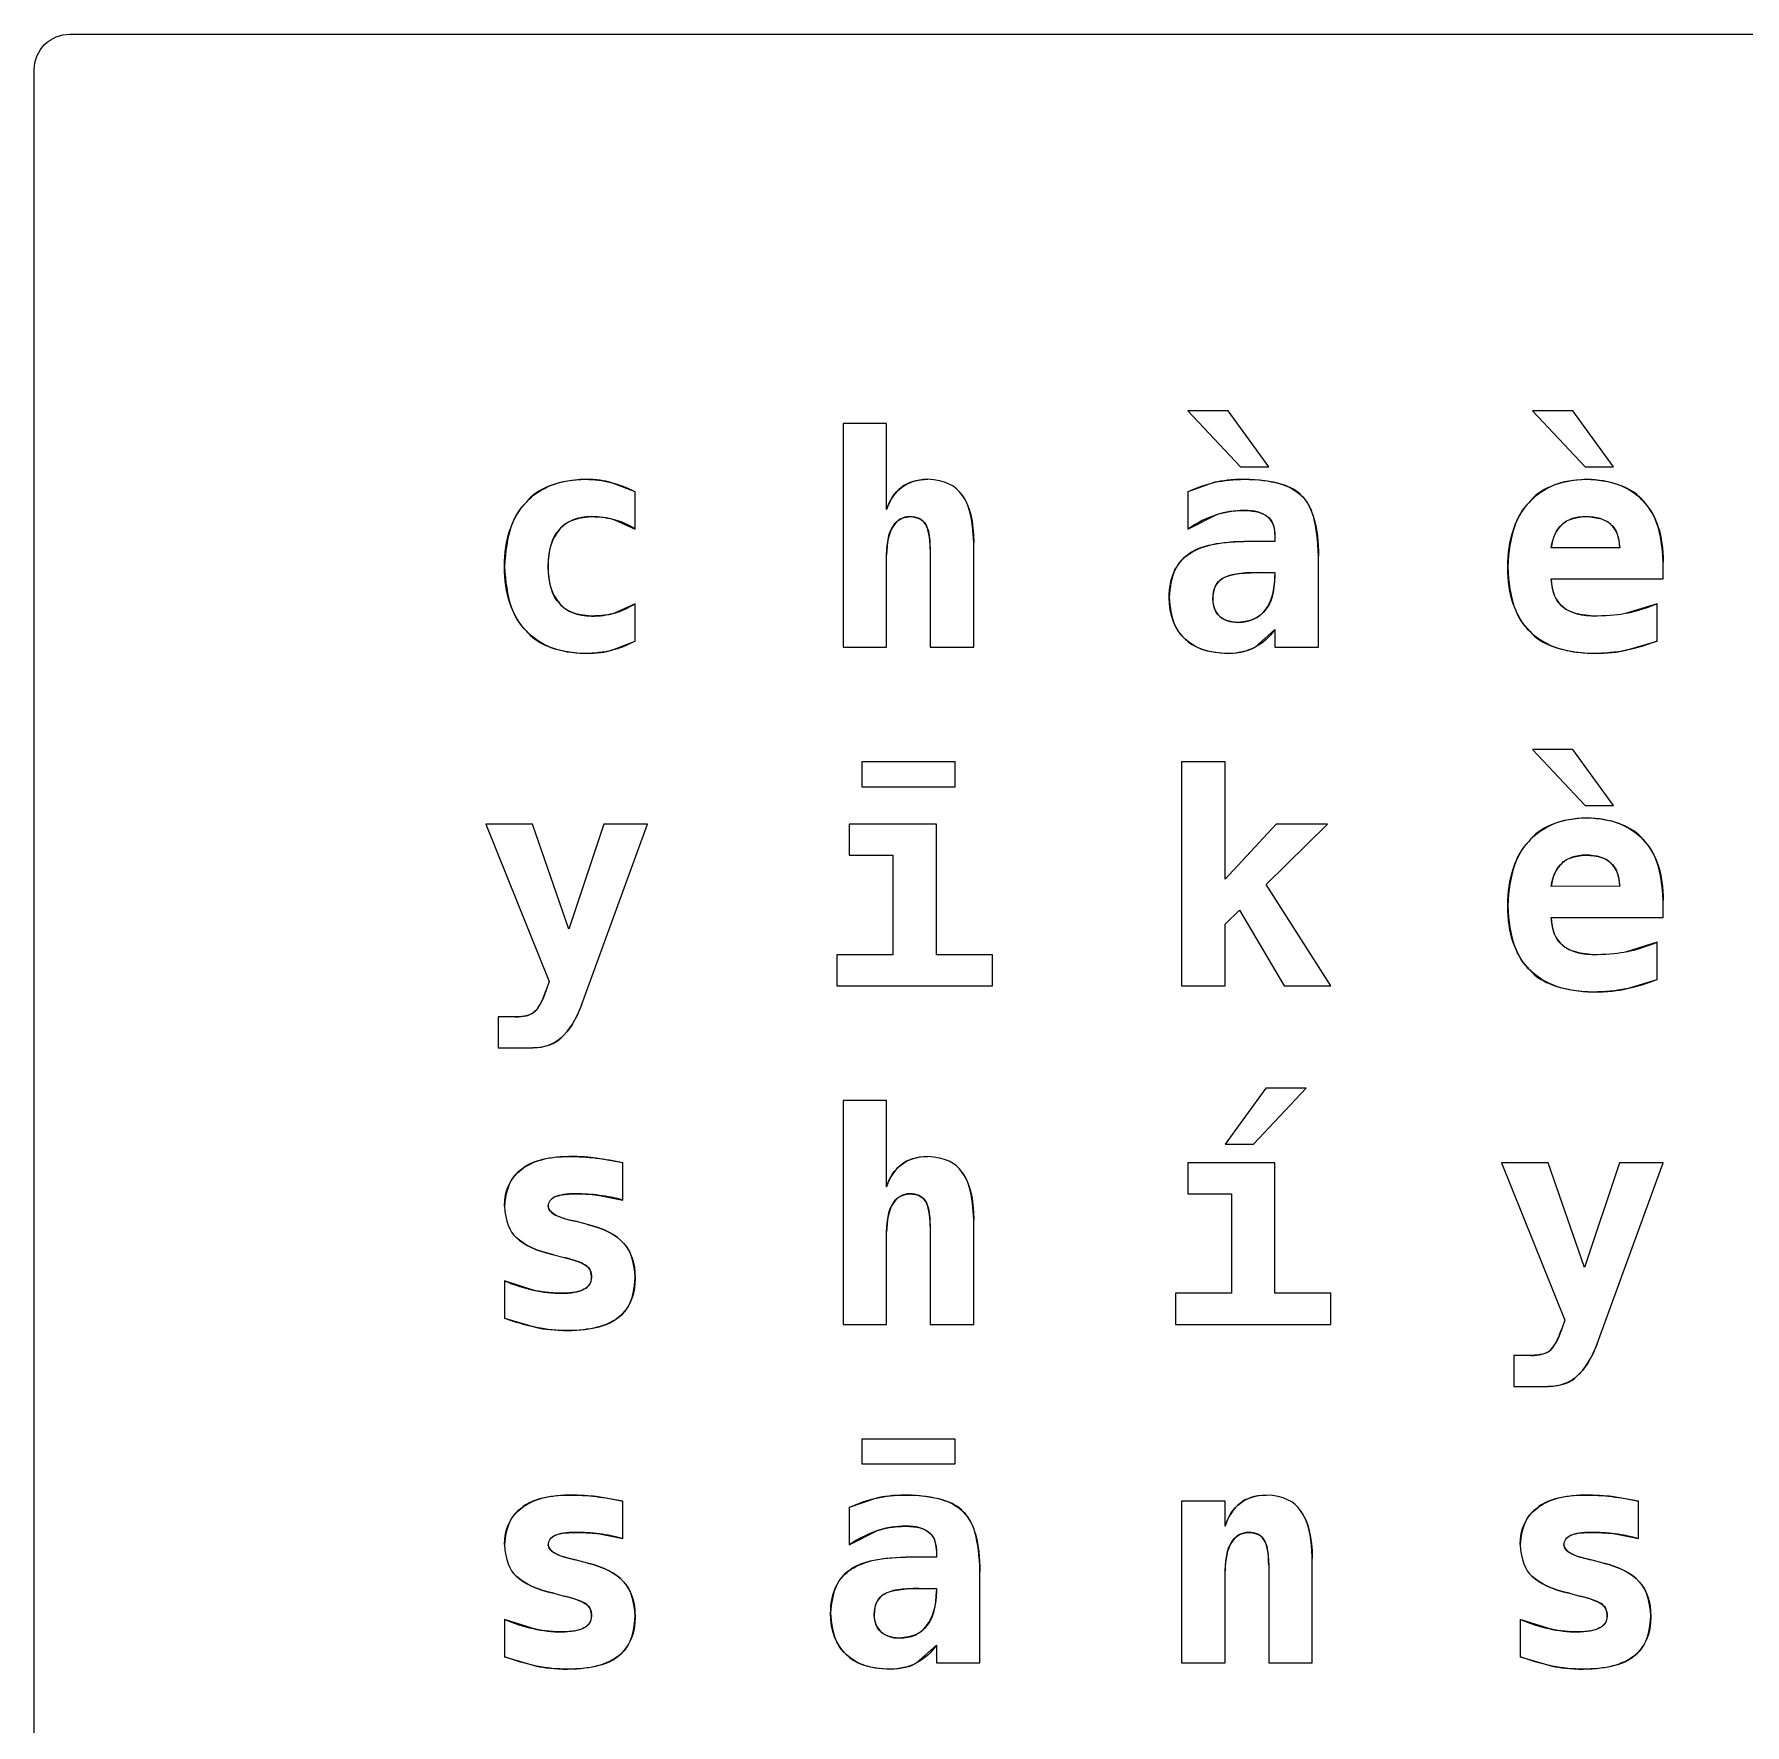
# Model space of a CAD drawing. Extents: x 0.3 to 27.4, y 70.6 to 97.6.
# Drawn here: x 0.27 to 13.82, y 84.26 to 97.65 of the extents above; entities that cross this region are included whole.
import ezdxf

# ---------------------------------------------------------------- set-up
doc = ezdxf.new("R2010")
doc.units = 0
doc.layers.get('0').update_dxf_attribs({"linetype": 'CONTINUOUS'})

msp = doc.modelspace()

# ---------------------------------------------------------------- linework, layer by layer
at = {"color": 7}
for points in [[(0.553156, 97.649067), (27.082044, 97.649067)], [(0.270933, 70.837956), (0.270933, 97.366844)], [(6.67681, 94.56773), (6.67681, 92.794844)], [(7.021537, 94.56773), (6.67681, 94.56773)], [(7.021537, 93.884431), (7.021537, 94.56773)], [(9.726502, 94.666224), (9.407167, 94.666224)], [(9.407167, 94.666224), (9.824227, 94.223003), (10.047376, 94.223003)], [(10.047376, 94.223003), (9.726502, 94.666224)], [(12.137525, 94.666224), (12.554585, 94.223003)], [(12.777734, 94.223003), (12.45686, 94.666224), (12.137525, 94.666224)], [(12.554585, 94.223003), (12.777734, 94.223003)], [(5.029882, 94.026015), (4.836742, 94.099885)], [(5.029882, 93.730534), (5.029882, 94.026015)], [(9.621853, 94.100655), (9.407167, 94.026015)], [(9.407167, 94.026015), (9.407167, 93.730534)], [(4.867521, 93.803635), (5.029882, 93.730534)], [(9.407167, 93.730534), (9.631087, 93.842879)], [(7.366265, 92.794844), (7.710993, 92.794844), (7.710993, 93.623576)], [(10.096623, 93.632041), (9.853467, 93.632041)], [(10.096623, 93.690521), (10.096623, 93.632041)], [(7.021537, 92.794844), (7.021537, 93.525852)], [(7.366265, 93.57279), (7.366265, 92.794844)], [(10.441351, 92.794844), (10.441351, 93.517388)], [(12.826981, 93.582794), (12.285266, 93.581255)], [(9.956577, 93.385806), (10.096623, 93.385806), (10.096623, 93.363491)], [(12.285266, 93.33656), (13.171709, 93.33656), (13.171709, 93.46968)], [(4.845976, 92.770221), (5.029882, 92.844091), (5.029882, 93.139572), (4.867521, 93.064933)], [(13.122462, 93.139572), (12.880845, 93.064163)], [(13.122462, 92.844091), (13.122462, 93.139572)], [(9.938879, 92.794844), (10.096623, 92.936429), (10.096623, 92.794844)], [(6.67681, 92.794844), (7.021537, 92.794844)], [(10.096623, 92.794844), (10.441351, 92.794844)], [(12.878536, 92.770221), (13.122462, 92.844091)], [(12.137525, 91.985113), (12.554585, 91.541891)], [(12.777734, 91.541891), (12.45686, 91.985113), (12.137525, 91.985113)], [(7.563252, 91.886619), (6.82455, 91.886619)], [(6.82455, 91.886619), (6.82455, 91.689632), (7.563252, 91.689632)], [(7.563252, 91.689632), (7.563252, 91.886619)], [(9.702648, 91.886619), (9.357921, 91.886619)], [(9.357921, 91.886619), (9.357921, 90.113733)], [(9.702648, 90.958624), (9.702648, 91.886619)], [(12.554585, 91.541891), (12.777734, 91.541891)], [(4.21654, 91.394151), (3.847958, 91.394151), (4.34966, 90.146821)], [(5.128376, 91.394151), (4.781339, 91.394151), (4.505095, 90.563111), (4.21654, 91.394151)], [(4.604358, 89.959837), (5.128376, 91.394151)], [(6.726056, 91.394151), (6.726056, 91.147917)], [(7.415512, 91.394151), (6.726056, 91.394151)], [(7.415512, 90.359967), (7.415512, 91.394151)], [(10.105857, 91.394151), (9.702648, 90.958624)], [(10.0266, 90.916303), (10.512143, 91.394151)], [(10.512143, 91.394151), (10.105857, 91.394151)], [(6.726056, 91.147917), (7.070784, 91.147917)], [(7.070784, 91.147917), (7.070784, 90.359967)], [(10.539845, 90.113733), (10.0266, 90.916303)], [(12.826981, 90.901683), (12.285266, 90.900144)], [(13.171709, 90.655448), (13.171709, 90.788569)], [(9.702648, 90.603124), (9.817301, 90.71316), (10.168954, 90.113733)], [(12.285266, 90.655448), (13.171709, 90.655448)], [(9.702648, 90.113733), (9.702648, 90.603124)], [(7.070784, 90.359967), (6.627563, 90.359967)], [(6.627563, 90.359967), (6.627563, 90.113733), (7.858733, 90.113733)], [(7.858733, 90.359967), (7.415512, 90.359967)], [(7.858733, 90.113733), (7.858733, 90.359967)], [(12.878536, 90.08911), (13.122462, 90.16298), (13.122462, 90.458461), (12.880845, 90.383052)], [(4.34966, 90.146821), (4.325037, 90.078337)], [(9.357921, 90.113733), (9.702648, 90.113733)], [(10.168954, 90.113733), (10.539845, 90.113733)], [(3.946452, 89.867499), (3.946452, 89.621265)], [(4.080341, 89.867499), (3.946452, 89.867499)], [(3.946452, 89.621265), (4.218848, 89.621265)], [(10.023522, 89.304002), (9.702648, 88.86078)], [(9.925798, 88.86078), (10.342857, 89.304002), (10.023522, 89.304002)], [(7.021537, 88.522208), (7.021537, 89.205508), (6.67681, 89.205508), (6.67681, 87.432622)], [(4.931388, 88.71304), (4.72132, 88.749975)], [(9.702648, 88.86078), (9.925798, 88.86078)], [(4.931388, 88.417559), (4.931388, 88.71304)], [(9.407167, 88.71304), (9.407167, 88.466806)], [(10.096623, 88.71304), (9.407167, 88.71304)], [(10.096623, 87.678856), (10.096623, 88.71304)], [(11.891291, 88.71304), (12.392993, 87.46571)], [(12.259873, 88.71304), (11.891291, 88.71304)], [(12.824673, 88.71304), (12.548429, 87.882), (12.259873, 88.71304)], [(12.647692, 87.278726), (13.171709, 88.71304)], [(13.171709, 88.71304), (12.824673, 88.71304)], [(9.407167, 88.466806), (9.751895, 88.466806)], [(9.751895, 88.466806), (9.751895, 87.678856)], [(4.747482, 88.454494), (4.931388, 88.417559)], [(4.566654, 88.247503), (4.555881, 88.249812)], [(4.652066, 88.223649), (4.566654, 88.247503)], [(7.366265, 88.210568), (7.366265, 87.432622)], [(7.710993, 87.432622), (7.710993, 88.261354)], [(7.021537, 87.432622), (7.021537, 88.16363)], [(4.385826, 87.984341), (4.467391, 87.962795)], [(4.221926, 87.704249), (3.995698, 87.77735), (3.995698, 87.481869), (4.248858, 87.407999)], [(9.751895, 87.678856), (9.308674, 87.678856)], [(9.308674, 87.678856), (9.308674, 87.432622)], [(10.539845, 87.432622), (10.539845, 87.678856), (10.096623, 87.678856)], [(6.67681, 87.432622), (7.021537, 87.432622)], [(7.366265, 87.432622), (7.710993, 87.432622)], [(9.308674, 87.432622), (10.539845, 87.432622)], [(12.392993, 87.46571), (12.36837, 87.397226)], [(11.989785, 87.186388), (11.989785, 86.940154)], [(12.123675, 87.186388), (11.989785, 87.186388)], [(11.989785, 86.940154), (12.262181, 86.940154)], [(6.82455, 86.524397), (6.82455, 86.32741)], [(7.563252, 86.32741), (7.563252, 86.524397), (6.82455, 86.524397)], [(6.82455, 86.32741), (7.563252, 86.32741)], [(4.931388, 86.031929), (4.72132, 86.068864)], [(4.931388, 85.736448), (4.931388, 86.031929)], [(6.940742, 86.057322), (6.726056, 85.982682)], [(9.702648, 85.835711), (9.702648, 86.031929), (9.357921, 86.031929), (9.357921, 84.751511)], [(12.790815, 85.773383), (12.974722, 85.736448), (12.974722, 86.031929), (12.764653, 86.068864)], [(6.726056, 85.982682), (6.726056, 85.687201), (6.949976, 85.799545)], [(4.747482, 85.773383), (4.931388, 85.736448)], [(7.415512, 85.647188), (7.415512, 85.588707), (7.172356, 85.588707)], [(4.566654, 85.566392), (4.555881, 85.568701)], [(4.652066, 85.542538), (4.566654, 85.566392)], [(9.702648, 84.751511), (9.702648, 85.48098)], [(10.047376, 85.527149), (10.047376, 84.751511)], [(10.392104, 84.751511), (10.392104, 85.578704)], [(12.609987, 85.566392), (12.599214, 85.568701)], [(12.6954, 85.542538), (12.609987, 85.566392)], [(7.76024, 84.751511), (7.76024, 85.474054)], [(4.385826, 85.30323), (4.467391, 85.281684)], [(7.275466, 85.342473), (7.415512, 85.342473), (7.415512, 85.320158)], [(12.429159, 85.30323), (12.510724, 85.281684)], [(4.221926, 85.023138), (3.995698, 85.096239), (3.995698, 84.800758), (4.248858, 84.726888)], [(12.039032, 85.096239), (12.039032, 84.800758)], [(12.265259, 85.023138), (12.039032, 85.096239)], [(7.257768, 84.751511), (7.415512, 84.893096)], [(7.415512, 84.893096), (7.415512, 84.751511)], [(7.415512, 84.751511), (7.76024, 84.751511)], [(9.357921, 84.751511), (9.702648, 84.751511)], [(10.047376, 84.751511), (10.392104, 84.751511)], [(12.039032, 84.800758), (12.292191, 84.726888)]]:
    msp.add_lwpolyline(points, dxfattribs=at)
for points in [[(0.270933, 97.366844), (0.270933, 97.441694), (0.300667, 97.513479), (0.353594, 97.566406)], [(0.353594, 97.566406), (0.406521, 97.619333), (0.478306, 97.649067), (0.553156, 97.649067)], [(4.635907, 94.124509), (4.407523, 94.112438), (4.250805, 94.051393), (4.165754, 93.941372)], [(4.165754, 93.941372), (4.279124, 94.063463), (4.435842, 94.124509), (4.635907, 94.124509)], [(4.836742, 94.099885), (4.790532, 94.113989), (4.723587, 94.122196), (4.635907, 94.124509)], [(4.635907, 94.124509), (4.705674, 94.124509), (4.772618, 94.116301), (4.836742, 94.099885)], [(4.836742, 94.099885), (4.901378, 94.083983), (4.965758, 94.059359), (5.029882, 94.026015)], [(4.836742, 94.099885), (4.901378, 94.083983), (4.965758, 94.059359), (5.029882, 94.026015)], [(7.141577, 94.061411), (7.086491, 94.021697), (7.046478, 93.962703), (7.021537, 93.884431)], [(7.021537, 93.884431), (7.045135, 93.960866), (7.085148, 94.019859), (7.141577, 94.061411)], [(7.021537, 93.884431), (7.045135, 93.960866), (7.085148, 94.019859), (7.141577, 94.061411)], [(7.347028, 94.124509), (7.252396, 94.119708), (7.183912, 94.098675), (7.141577, 94.061411)], [(7.141577, 94.061411), (7.198518, 94.103476), (7.267002, 94.124509), (7.347028, 94.124509)], [(7.618655, 93.998314), (7.572645, 94.074697), (7.482103, 94.116762), (7.347028, 94.124509)], [(9.407167, 94.026015), (9.47796, 94.059872), (9.549522, 94.084752), (9.621853, 94.100655)], [(9.853467, 94.124509), (9.752335, 94.122385), (9.67513, 94.114434), (9.621853, 94.100655)], [(9.621853, 94.100655), (9.694697, 94.116558), (9.771902, 94.124509), (9.853467, 94.124509)], [(9.621853, 94.100655), (9.694697, 94.116558), (9.771902, 94.124509), (9.853467, 94.124509)], [(10.30977, 93.991389), (10.242947, 94.073128), (10.090846, 94.117501), (9.853467, 94.124509)], [(9.853467, 94.124509), (10.069948, 94.124509), (10.222049, 94.080135), (10.30977, 93.991389)], [(12.56151, 94.124509), (12.341764, 94.111995), (12.190176, 94.049667), (12.106746, 93.937525)], [(12.106746, 93.937525), (12.218065, 94.062181), (12.369652, 94.124509), (12.56151, 94.124509)], [(13.011657, 93.952914), (12.931518, 94.056196), (12.78147, 94.113394), (12.56151, 94.124509)], [(12.56151, 94.124509), (12.754906, 94.124509), (12.904955, 94.067311), (13.011657, 93.952914)], [(4.165754, 93.941372), (4.063557, 93.84976), (4.006872, 93.680474), (3.995698, 93.433514)], [(3.995698, 93.433514), (3.995698, 93.649995), (4.052384, 93.819281), (4.165754, 93.941372)], [(7.710993, 93.623576), (7.705365, 93.810349), (7.674586, 93.935262), (7.618655, 93.998314)], [(7.618655, 93.998314), (7.680214, 93.914697), (7.710993, 93.789784), (7.710993, 93.623576)], [(10.441351, 93.517388), (10.434636, 93.766022), (10.390775, 93.924022), (10.30977, 93.991389)], [(10.30977, 93.991389), (10.39749, 93.903155), (10.441351, 93.745154), (10.441351, 93.517388)], [(12.106746, 93.937525), (12.007066, 93.844484), (11.951663, 93.675454), (11.940538, 93.430436)], [(11.940538, 93.430436), (11.940538, 93.644352), (11.995941, 93.813382), (12.106746, 93.937525)], [(13.171709, 93.46968), (13.161355, 93.705912), (13.108005, 93.86699), (13.011657, 93.952914)], [(13.011657, 93.952914), (13.118358, 93.838518), (13.171709, 93.67744), (13.171709, 93.46968)], [(4.429686, 93.725917), (4.474412, 93.788056), (4.559055, 93.822426), (4.683615, 93.829028)], [(4.683615, 93.829028), (4.573836, 93.829028), (4.489193, 93.794658), (4.429686, 93.725917)], [(4.683615, 93.829028), (4.573836, 93.829028), (4.489193, 93.794658), (4.429686, 93.725917)], [(4.683615, 93.829028), (4.764072, 93.826579), (4.825374, 93.818115), (4.867521, 93.803635)], [(4.867521, 93.803635), (4.808528, 93.820564), (4.747226, 93.829028), (4.683615, 93.829028)], [(4.867521, 93.803635), (4.808528, 93.820564), (4.747226, 93.829028), (4.683615, 93.829028)], [(4.867521, 93.803635), (4.808528, 93.820564), (4.747226, 93.829028), (4.683615, 93.829028)], [(5.029882, 93.730534), (4.980635, 93.762339), (4.926515, 93.786706), (4.867521, 93.803635)], [(7.021537, 93.525852), (7.024716, 93.634068), (7.040875, 93.708195), (7.070015, 93.748232)], [(7.070015, 93.748232), (7.037696, 93.694882), (7.021537, 93.620755), (7.021537, 93.525852)], [(7.070015, 93.748232), (7.09438, 93.796598), (7.13978, 93.82353), (7.206213, 93.829028)], [(7.206213, 93.829028), (7.148245, 93.829028), (7.102846, 93.802096), (7.070015, 93.748232)], [(7.206213, 93.829028), (7.269582, 93.82522), (7.310364, 93.80547), (7.328561, 93.769778)], [(7.328561, 93.769778), (7.303424, 93.809278), (7.262642, 93.829028), (7.206213, 93.829028)], [(7.328561, 93.769778), (7.351609, 93.739867), (7.364177, 93.674205), (7.366265, 93.57279)], [(7.366265, 93.57279), (7.366265, 93.664615), (7.353697, 93.730278), (7.328561, 93.769778)], [(9.631087, 93.842879), (9.559781, 93.819281), (9.485142, 93.781833), (9.407167, 93.730534)], [(9.631087, 93.842879), (9.559781, 93.819281), (9.485142, 93.781833), (9.407167, 93.730534)], [(9.631087, 93.842879), (9.683963, 93.863309), (9.75809, 93.875107), (9.853467, 93.878275)], [(9.853467, 93.878275), (9.777032, 93.878275), (9.702905, 93.866476), (9.631087, 93.842879)], [(9.853467, 93.878275), (9.944253, 93.875141), (10.004785, 93.859238), (10.035065, 93.830567)], [(10.035065, 93.830567), (9.994026, 93.862372), (9.933493, 93.878275), (9.853467, 93.878275)], [(10.035065, 93.830567), (10.071901, 93.807388), (10.092421, 93.760706), (10.096623, 93.690521)], [(10.096623, 93.690521), (10.096623, 93.75208), (10.076104, 93.798762), (10.035065, 93.830567)], [(12.285266, 93.581255), (12.297047, 93.667062), (12.324748, 93.728108), (12.36837, 93.764391)], [(12.36837, 93.764391), (12.321688, 93.721813), (12.293987, 93.660768), (12.285266, 93.581255)], [(12.36837, 93.764391), (12.321688, 93.721813), (12.293987, 93.660768), (12.285266, 93.581255)], [(12.36837, 93.764391), (12.403505, 93.803001), (12.466602, 93.824547), (12.557662, 93.829028)], [(12.557662, 93.829028), (12.478662, 93.829028), (12.415565, 93.807482), (12.36837, 93.764391)], [(12.557662, 93.829028), (12.656828, 93.825063), (12.72326, 93.804287), (12.756958, 93.7667)], [(12.756958, 93.7667), (12.711815, 93.808252), (12.645383, 93.829028), (12.557662, 93.829028)], [(12.756958, 93.7667), (12.711815, 93.808252), (12.645383, 93.829028), (12.557662, 93.829028)], [(12.756958, 93.7667), (12.798042, 93.734837), (12.821383, 93.673535), (12.826981, 93.582794)], [(12.826981, 93.582794), (12.825442, 93.663846), (12.802101, 93.725148), (12.756958, 93.7667)], [(4.340426, 93.434284), (4.346132, 93.57742), (4.375885, 93.674631), (4.429686, 93.725917)], [(4.429686, 93.725917), (4.37018, 93.65769), (4.340426, 93.560479), (4.340426, 93.434284)], [(9.853467, 93.632041), (9.627156, 93.625646), (9.477364, 93.58948), (9.40409, 93.523544)], [(9.40409, 93.523544), (9.501044, 93.595875), (9.650837, 93.632041), (9.853467, 93.632041)], [(9.40409, 93.523544), (9.501044, 93.595875), (9.650837, 93.632041), (9.853467, 93.632041)], [(9.40409, 93.523544), (9.316127, 93.469246), (9.267907, 93.357671), (9.259427, 93.188819)], [(9.259427, 93.188819), (9.259427, 93.34015), (9.307648, 93.451725), (9.40409, 93.523544)], [(9.259427, 93.188819), (9.259427, 93.34015), (9.307648, 93.451725), (9.40409, 93.523544)], [(3.995698, 93.433514), (4.006822, 93.188066), (4.062995, 93.019549), (4.164215, 92.927965)], [(4.164215, 92.927965), (4.051871, 93.050056), (3.995698, 93.218572), (3.995698, 93.433514)], [(4.429686, 93.14265), (4.375842, 93.193576), (4.346088, 93.290788), (4.340426, 93.434284)], [(4.340426, 93.434284), (4.340426, 93.307576), (4.37018, 93.210365), (4.429686, 93.14265)], [(9.604155, 93.177277), (9.608478, 93.261542), (9.634384, 93.315406), (9.681872, 93.338868)], [(9.681872, 93.338868), (9.630061, 93.307576), (9.604155, 93.253712), (9.604155, 93.177277)], [(9.681872, 93.338868), (9.630061, 93.307576), (9.604155, 93.253712), (9.604155, 93.177277)], [(9.681872, 93.338868), (9.721757, 93.367711), (9.813326, 93.383357), (9.956577, 93.385806)], [(9.956577, 93.385806), (9.825766, 93.385806), (9.734197, 93.37016), (9.681872, 93.338868)], [(10.096623, 93.363491), (10.091582, 93.230147), (10.065933, 93.138836), (10.019675, 93.089556)], [(10.019675, 93.089556), (10.070974, 93.155218), (10.096623, 93.24653), (10.096623, 93.363491)], [(10.019675, 93.089556), (10.070974, 93.155218), (10.096623, 93.24653), (10.096623, 93.363491)], [(11.940538, 93.430436), (11.951559, 93.180092), (12.009527, 93.010549), (12.114441, 92.921809)], [(12.114441, 92.921809), (11.998506, 93.039796), (11.940538, 93.209339), (11.940538, 93.430436)], [(12.376834, 93.114179), (12.322094, 93.151858), (12.291571, 93.225985), (12.285266, 93.33656)], [(12.285266, 93.33656), (12.286292, 93.237553), (12.316815, 93.163426), (12.376834, 93.114179)], [(4.683615, 93.041079), (4.559055, 93.047582), (4.474412, 93.081439), (4.429686, 93.14265)], [(4.429686, 93.14265), (4.489193, 93.074936), (4.573836, 93.041079), (4.683615, 93.041079)], [(4.867521, 93.064933), (4.924976, 93.081348), (4.979096, 93.106228), (5.029882, 93.139572)], [(4.867521, 93.064933), (4.924976, 93.081348), (4.979096, 93.106228), (5.029882, 93.139572)], [(9.259427, 93.188819), (9.267468, 93.029843), (9.308507, 92.92109), (9.382544, 92.862559)], [(9.382544, 92.862559), (9.300466, 92.940533), (9.259427, 93.049286), (9.259427, 93.188819)], [(9.382544, 92.862559), (9.300466, 92.940533), (9.259427, 93.049286), (9.259427, 93.188819)], [(9.658019, 93.041848), (9.626224, 93.066208), (9.608269, 93.111351), (9.604155, 93.177277)], [(9.604155, 93.177277), (9.604155, 93.120848), (9.622109, 93.075705), (9.658019, 93.041848)], [(10.019675, 93.089556), (9.981518, 93.030701), (9.9097, 92.998126), (9.80422, 92.991832)], [(9.80422, 92.991832), (9.897071, 92.991832), (9.968889, 93.024406), (10.019675, 93.089556)], [(9.80422, 92.991832), (9.897071, 92.991832), (9.968889, 93.024406), (10.019675, 93.089556)], [(12.647692, 93.041079), (12.51276, 93.045541), (12.422475, 93.069908), (12.376834, 93.114179)], [(12.376834, 93.114179), (12.437367, 93.065446), (12.527653, 93.041079), (12.647692, 93.041079)], [(12.376834, 93.114179), (12.437367, 93.065446), (12.527653, 93.041079), (12.647692, 93.041079)], [(12.880845, 93.064163), (12.957793, 93.080066), (13.038332, 93.105202), (13.122462, 93.139572)], [(12.880845, 93.064163), (12.957793, 93.080066), (13.038332, 93.105202), (13.122462, 93.139572)], [(4.867521, 93.064933), (4.826969, 93.051277), (4.765667, 93.043326), (4.683615, 93.041079)], [(4.683615, 93.041079), (4.749278, 93.041079), (4.81058, 93.04903), (4.867521, 93.064933)], [(9.80422, 92.991832), (9.732599, 92.995593), (9.683866, 93.012265), (9.658019, 93.041848)], [(9.658019, 93.041848), (9.693928, 93.008504), (9.742662, 92.991832), (9.80422, 92.991832)], [(10.096623, 92.936429), (10.055584, 92.875384), (10.003003, 92.828189), (9.938879, 92.794844)], [(10.096623, 92.936429), (10.055584, 92.875384), (10.003003, 92.828189), (9.938879, 92.794844)], [(12.880845, 93.064163), (12.824819, 93.050893), (12.747102, 93.043199), (12.647692, 93.041079)], [(4.164215, 92.927965), (4.248897, 92.818371), (4.405359, 92.757582), (4.633599, 92.745598)], [(4.633599, 92.745598), (4.433534, 92.745598), (4.277072, 92.806387), (4.164215, 92.927965)], [(5.029882, 92.844091), (4.97294, 92.81126), (4.911638, 92.786637), (4.845976, 92.770221)], [(5.029882, 92.844091), (4.97294, 92.81126), (4.911638, 92.786637), (4.845976, 92.770221)], [(9.382544, 92.862559), (9.444531, 92.792243), (9.55944, 92.753256), (9.727272, 92.745598)], [(9.727272, 92.745598), (9.580044, 92.745598), (9.465135, 92.784585), (9.382544, 92.862559)], [(9.727272, 92.745598), (9.82094, 92.749715), (9.891476, 92.76613), (9.938879, 92.794844)], [(9.938879, 92.794844), (9.874756, 92.762013), (9.80422, 92.745598), (9.727272, 92.745598)], [(9.938879, 92.794844), (9.874756, 92.762013), (9.80422, 92.745598), (9.727272, 92.745598)], [(12.114441, 92.921809), (12.201669, 92.815442), (12.36916, 92.756704), (12.616913, 92.745598)], [(12.616913, 92.745598), (12.397867, 92.745598), (12.230376, 92.804335), (12.114441, 92.921809)], [(13.122462, 92.844091), (13.042949, 92.81126), (12.96164, 92.786637), (12.878536, 92.770221)], [(13.122462, 92.844091), (13.042949, 92.81126), (12.96164, 92.786637), (12.878536, 92.770221)], [(4.633599, 92.745598), (4.727632, 92.747816), (4.798424, 92.756024), (4.845976, 92.770221)], [(4.845976, 92.770221), (4.780313, 92.753805), (4.709521, 92.745598), (4.633599, 92.745598)], [(12.616913, 92.745598), (12.730432, 92.747748), (12.81764, 92.755956), (12.878536, 92.770221)], [(12.878536, 92.770221), (12.795945, 92.753805), (12.708737, 92.745598), (12.616913, 92.745598)], [(12.56151, 91.443398), (12.341764, 91.430884), (12.190176, 91.368556), (12.106746, 91.256414)], [(12.106746, 91.256414), (12.218065, 91.38107), (12.369652, 91.443398), (12.56151, 91.443398)], [(13.011657, 91.271803), (12.931518, 91.375085), (12.78147, 91.432283), (12.56151, 91.443398)], [(12.56151, 91.443398), (12.754906, 91.443398), (12.904955, 91.3862), (13.011657, 91.271803)], [(12.106746, 91.256414), (12.007066, 91.163373), (11.951663, 90.994343), (11.940538, 90.749325)], [(11.940538, 90.749325), (11.940538, 90.963241), (11.995941, 91.132271), (12.106746, 91.256414)], [(13.171709, 90.788569), (13.161355, 91.0248), (13.108005, 91.185879), (13.011657, 91.271803)], [(13.011657, 91.271803), (13.118358, 91.157407), (13.171709, 90.996329), (13.171709, 90.788569)], [(12.285266, 90.900144), (12.297047, 90.985951), (12.324748, 91.046997), (12.36837, 91.08328)], [(12.36837, 91.08328), (12.321688, 91.040702), (12.293987, 90.979657), (12.285266, 90.900144)], [(12.36837, 91.08328), (12.321688, 91.040702), (12.293987, 90.979657), (12.285266, 90.900144)], [(12.36837, 91.08328), (12.403505, 91.12189), (12.466602, 91.143436), (12.557662, 91.147917)], [(12.557662, 91.147917), (12.478662, 91.147917), (12.415565, 91.126371), (12.36837, 91.08328)], [(12.557662, 91.147917), (12.656828, 91.143952), (12.72326, 91.123176), (12.756958, 91.085589)], [(12.756958, 91.085589), (12.711815, 91.127141), (12.645383, 91.147917), (12.557662, 91.147917)], [(12.756958, 91.085589), (12.711815, 91.127141), (12.645383, 91.147917), (12.557662, 91.147917)], [(12.756958, 91.085589), (12.798042, 91.053726), (12.821383, 90.992424), (12.826981, 90.901683)], [(12.826981, 90.901683), (12.825442, 90.982735), (12.802101, 91.044037), (12.756958, 91.085589)], [(11.940538, 90.749325), (11.951559, 90.498981), (12.009527, 90.329438), (12.114441, 90.240698)], [(12.114441, 90.240698), (11.998506, 90.358685), (11.940538, 90.528227), (11.940538, 90.749325)], [(12.376834, 90.433068), (12.322094, 90.470747), (12.291571, 90.544874), (12.285266, 90.655448)], [(12.285266, 90.655448), (12.286292, 90.556442), (12.316815, 90.482315), (12.376834, 90.433068)], [(12.647692, 90.359967), (12.51276, 90.36443), (12.422475, 90.388797), (12.376834, 90.433068)], [(12.376834, 90.433068), (12.437367, 90.384334), (12.527653, 90.359967), (12.647692, 90.359967)], [(12.376834, 90.433068), (12.437367, 90.384334), (12.527653, 90.359967), (12.647692, 90.359967)], [(12.880845, 90.383052), (12.824819, 90.369782), (12.747102, 90.362088), (12.647692, 90.359967)], [(12.880845, 90.383052), (12.957793, 90.398955), (13.038332, 90.424091), (13.122462, 90.458461)], [(12.880845, 90.383052), (12.957793, 90.398955), (13.038332, 90.424091), (13.122462, 90.458461)], [(12.114441, 90.240698), (12.201669, 90.13433), (12.36916, 90.075593), (12.616913, 90.064487)], [(12.616913, 90.064487), (12.397867, 90.064487), (12.230376, 90.123224), (12.114441, 90.240698)], [(12.616913, 90.064487), (12.730432, 90.066637), (12.81764, 90.074845), (12.878536, 90.08911)], [(12.878536, 90.08911), (12.795945, 90.072694), (12.708737, 90.064487), (12.616913, 90.064487)], [(13.122462, 90.16298), (13.042949, 90.130149), (12.96164, 90.105526), (12.878536, 90.08911)], [(13.122462, 90.16298), (13.042949, 90.130149), (12.96164, 90.105526), (12.878536, 90.08911)], [(4.325037, 90.078337), (4.298011, 89.997204), (4.26595, 89.939493), (4.228851, 89.905204)], [(4.228851, 89.905204), (4.260657, 89.929827), (4.292718, 89.987538), (4.325037, 90.078337)], [(4.228851, 89.905204), (4.260657, 89.929827), (4.292718, 89.987538), (4.325037, 90.078337)], [(4.445076, 89.70283), (4.510191, 89.761709), (4.563285, 89.847378), (4.604358, 89.959837)], [(4.604358, 89.959837), (4.560242, 89.842363), (4.507147, 89.756694), (4.445076, 89.70283)], [(4.228851, 89.905204), (4.206119, 89.882515), (4.156615, 89.869947), (4.080341, 89.867499)], [(4.080341, 89.867499), (4.148056, 89.867499), (4.197559, 89.880067), (4.228851, 89.905204)], [(4.218848, 89.621265), (4.323488, 89.627406), (4.398897, 89.654595), (4.445076, 89.70283)], [(4.445076, 89.70283), (4.383004, 89.648453), (4.307595, 89.621265), (4.218848, 89.621265)], [(4.445076, 89.70283), (4.383004, 89.648453), (4.307595, 89.621265), (4.218848, 89.621265)], [(4.505095, 88.762287), (4.32128, 88.755603), (4.195854, 88.721233), (4.128819, 88.659176)], [(4.128819, 88.659176), (4.218079, 88.727916), (4.343504, 88.762287), (4.505095, 88.762287)], [(4.72132, 88.749975), (4.669755, 88.756973), (4.59768, 88.761077), (4.505095, 88.762287)], [(4.505095, 88.762287), (4.577427, 88.762287), (4.649501, 88.758183), (4.72132, 88.749975)], [(4.505095, 88.762287), (4.577427, 88.762287), (4.649501, 88.758183), (4.72132, 88.749975)], [(4.72132, 88.749975), (4.793651, 88.741767), (4.863674, 88.729455), (4.931388, 88.71304)], [(7.347028, 88.762287), (7.252396, 88.757486), (7.183912, 88.736453), (7.141577, 88.699189)], [(7.141577, 88.699189), (7.198518, 88.741254), (7.267002, 88.762287), (7.347028, 88.762287)], [(7.618655, 88.636092), (7.572645, 88.712475), (7.482103, 88.75454), (7.347028, 88.762287)], [(4.128819, 88.659176), (4.048715, 88.607556), (4.004341, 88.511115), (3.995698, 88.369851)], [(3.995698, 88.369851), (3.995698, 88.493994), (4.040072, 88.590436), (4.128819, 88.659176)], [(7.141577, 88.699189), (7.086491, 88.659474), (7.046478, 88.600481), (7.021537, 88.522208)], [(7.021537, 88.522208), (7.045135, 88.598644), (7.085148, 88.657637), (7.141577, 88.699189)], [(7.021537, 88.522208), (7.045135, 88.598644), (7.085148, 88.657637), (7.141577, 88.699189)], [(7.710993, 88.261354), (7.705365, 88.448127), (7.674586, 88.57304), (7.618655, 88.636092)], [(7.618655, 88.636092), (7.680214, 88.552475), (7.710993, 88.427562), (7.710993, 88.261354)], [(4.395059, 88.441413), (4.421547, 88.456608), (4.475411, 88.465073), (4.556651, 88.466806)], [(4.556651, 88.466806), (4.485345, 88.466806), (4.431482, 88.458341), (4.395059, 88.441413)], [(4.556651, 88.466806), (4.638907, 88.465544), (4.702517, 88.46144), (4.747482, 88.454494)], [(4.747482, 88.454494), (4.683872, 88.462702), (4.620261, 88.466806), (4.556651, 88.466806)], [(7.070015, 88.38601), (7.09438, 88.434376), (7.13978, 88.461308), (7.206213, 88.466806)], [(7.206213, 88.466806), (7.148245, 88.466806), (7.102846, 88.439874), (7.070015, 88.38601)], [(7.206213, 88.466806), (7.269582, 88.462998), (7.310364, 88.443248), (7.328561, 88.407556)], [(7.328561, 88.407556), (7.303424, 88.447056), (7.262642, 88.466806), (7.206213, 88.466806)], [(3.995698, 88.369851), (4.002039, 88.250112), (4.033074, 88.167008), (4.088806, 88.120539)], [(4.340426, 88.366004), (4.344486, 88.404385), (4.362697, 88.429521), (4.395059, 88.441413)], [(4.395059, 88.441413), (4.358637, 88.424484), (4.340426, 88.399348), (4.340426, 88.366004)], [(4.395059, 88.441413), (4.358637, 88.424484), (4.340426, 88.399348), (4.340426, 88.366004)], [(4.555881, 88.249812), (4.427346, 88.272046), (4.355528, 88.310776), (4.340426, 88.366004)], [(4.340426, 88.366004), (4.340426, 88.318296), (4.412245, 88.279565), (4.555881, 88.249812)], [(4.931388, 88.417559), (4.872395, 88.433974), (4.811093, 88.446286), (4.747482, 88.454494)], [(7.021537, 88.16363), (7.024716, 88.271846), (7.040875, 88.345973), (7.070015, 88.38601)], [(7.070015, 88.38601), (7.037696, 88.332659), (7.021537, 88.258533), (7.021537, 88.16363)], [(7.328561, 88.407556), (7.351609, 88.377645), (7.364177, 88.311983), (7.366265, 88.210568)], [(7.366265, 88.210568), (7.366265, 88.302393), (7.353697, 88.368056), (7.328561, 88.407556)], [(4.938314, 88.075909), (4.877903, 88.143426), (4.782487, 88.192672), (4.652066, 88.223649)], [(4.652066, 88.223649), (4.782365, 88.19287), (4.877781, 88.143623), (4.938314, 88.075909)], [(4.652066, 88.223649), (4.782365, 88.19287), (4.877781, 88.143623), (4.938314, 88.075909)], [(4.088806, 88.120539), (4.151484, 88.058821), (4.250491, 88.013421), (4.385826, 87.984341)], [(4.385826, 87.984341), (4.249884, 88.013581), (4.150877, 88.05898), (4.088806, 88.120539)], [(5.029882, 87.800434), (5.023727, 87.933348), (4.993205, 88.025173), (4.938314, 88.075909)], [(4.938314, 88.075909), (4.999359, 88.008195), (5.029882, 87.91637), (5.029882, 87.800434)], [(4.938314, 88.075909), (4.999359, 88.008195), (5.029882, 87.91637), (5.029882, 87.800434)], [(4.467391, 87.962795), (4.551245, 87.942835), (4.611264, 87.920007), (4.647449, 87.894311)], [(4.647449, 87.894311), (4.622313, 87.915857), (4.562293, 87.938685), (4.467391, 87.962795)], [(4.685154, 87.803512), (4.680698, 87.756811), (4.660435, 87.725775), (4.624365, 87.710405)], [(4.624365, 87.710405), (4.664891, 87.731951), (4.685154, 87.762986), (4.685154, 87.803512)], [(4.624365, 87.710405), (4.664891, 87.731951), (4.685154, 87.762986), (4.685154, 87.803512)], [(4.647449, 87.894311), (4.669581, 87.879818), (4.682149, 87.849552), (4.685154, 87.803512)], [(4.685154, 87.803512), (4.685154, 87.843012), (4.672586, 87.873279), (4.647449, 87.894311)], [(4.685154, 87.803512), (4.685154, 87.843012), (4.672586, 87.873279), (4.647449, 87.894311)], [(4.895992, 87.487255), (4.977105, 87.539869), (5.021735, 87.644262), (5.029882, 87.800434)], [(5.029882, 87.800434), (5.029882, 87.661415), (4.985252, 87.557022), (4.895992, 87.487255)], [(3.995698, 87.77735), (4.070082, 87.745545), (4.145491, 87.721178), (4.221926, 87.704249)], [(3.995698, 87.77735), (4.070082, 87.745545), (4.145491, 87.721178), (4.221926, 87.704249)], [(4.445076, 87.678856), (4.352708, 87.681297), (4.278324, 87.689762), (4.221926, 87.704249)], [(4.221926, 87.704249), (4.298874, 87.687321), (4.373257, 87.678856), (4.445076, 87.678856)], [(4.221926, 87.704249), (4.298874, 87.687321), (4.373257, 87.678856), (4.445076, 87.678856)], [(4.624365, 87.710405), (4.594514, 87.691455), (4.534751, 87.680939), (4.445076, 87.678856)], [(4.445076, 87.678856), (4.524076, 87.678856), (4.583839, 87.689373), (4.624365, 87.710405)], [(4.248858, 87.407999), (4.165754, 87.424414), (4.081367, 87.449038), (3.995698, 87.481869)], [(4.248858, 87.407999), (4.165754, 87.424414), (4.081367, 87.449038), (3.995698, 87.481869)], [(4.248858, 87.407999), (4.310199, 87.393925), (4.391764, 87.385717), (4.493553, 87.383375)], [(4.493553, 87.383375), (4.41404, 87.383375), (4.332475, 87.391583), (4.248858, 87.407999)], [(4.493553, 87.383375), (4.41404, 87.383375), (4.332475, 87.391583), (4.248858, 87.407999)], [(4.493553, 87.383375), (4.694512, 87.389669), (4.828658, 87.424296), (4.895992, 87.487255)], [(4.895992, 87.487255), (4.806732, 87.418002), (4.672586, 87.383375), (4.493553, 87.383375)], [(12.36837, 87.397226), (12.341345, 87.316093), (12.309283, 87.258382), (12.272185, 87.224093)], [(12.272185, 87.224093), (12.30399, 87.248716), (12.336052, 87.306427), (12.36837, 87.397226)], [(12.272185, 87.224093), (12.30399, 87.248716), (12.336052, 87.306427), (12.36837, 87.397226)], [(12.488409, 87.021719), (12.553525, 87.080598), (12.606619, 87.166267), (12.647692, 87.278726)], [(12.647692, 87.278726), (12.603575, 87.161252), (12.550481, 87.075583), (12.488409, 87.021719)], [(12.272185, 87.224093), (12.249452, 87.201404), (12.199949, 87.188836), (12.123675, 87.186388)], [(12.123675, 87.186388), (12.191389, 87.186388), (12.240892, 87.198956), (12.272185, 87.224093)], [(12.262181, 86.940154), (12.366821, 86.946295), (12.44223, 86.973483), (12.488409, 87.021719)], [(12.488409, 87.021719), (12.426338, 86.967342), (12.350928, 86.940154), (12.262181, 86.940154)], [(12.488409, 87.021719), (12.426338, 86.967342), (12.350928, 86.940154), (12.262181, 86.940154)], [(4.505095, 86.081176), (4.32128, 86.074492), (4.195854, 86.040121), (4.128819, 85.978065)], [(4.128819, 85.978065), (4.218079, 86.046805), (4.343504, 86.081176), (4.505095, 86.081176)], [(4.72132, 86.068864), (4.669755, 86.075862), (4.59768, 86.079966), (4.505095, 86.081176)], [(4.505095, 86.081176), (4.577427, 86.081176), (4.649501, 86.077072), (4.72132, 86.068864)], [(4.505095, 86.081176), (4.577427, 86.081176), (4.649501, 86.077072), (4.72132, 86.068864)], [(4.72132, 86.068864), (4.793651, 86.060656), (4.863674, 86.048344), (4.931388, 86.031929)], [(6.726056, 85.982682), (6.796849, 86.016539), (6.86841, 86.041419), (6.940742, 86.057322)], [(7.172356, 86.081176), (7.071224, 86.079052), (6.994019, 86.0711), (6.940742, 86.057322)], [(6.940742, 86.057322), (7.013586, 86.073224), (7.090791, 86.081176), (7.172356, 86.081176)], [(6.940742, 86.057322), (7.013586, 86.073224), (7.090791, 86.081176), (7.172356, 86.081176)], [(7.628658, 85.948055), (7.561836, 86.029794), (7.409735, 86.074168), (7.172356, 86.081176)], [(7.172356, 86.081176), (7.388837, 86.081176), (7.540938, 86.036802), (7.628658, 85.948055)], [(10.028139, 86.081176), (9.933507, 86.076257), (9.865023, 86.054712), (9.822688, 86.016539)], [(9.822688, 86.016539), (9.879629, 86.05963), (9.948113, 86.081176), (10.028139, 86.081176)], [(10.299766, 85.954981), (10.253756, 86.031364), (10.163214, 86.073429), (10.028139, 86.081176)], [(12.548429, 86.081176), (12.364613, 86.074492), (12.239187, 86.040121), (12.172152, 85.978065)], [(12.172152, 85.978065), (12.261412, 86.046805), (12.386838, 86.081176), (12.548429, 86.081176)], [(12.764653, 86.068864), (12.713088, 86.075862), (12.641013, 86.079966), (12.548429, 86.081176)], [(12.548429, 86.081176), (12.62076, 86.081176), (12.692835, 86.077072), (12.764653, 86.068864)], [(12.548429, 86.081176), (12.62076, 86.081176), (12.692835, 86.077072), (12.764653, 86.068864)], [(12.764653, 86.068864), (12.836984, 86.060656), (12.907007, 86.048344), (12.974722, 86.031929)], [(4.128819, 85.978065), (4.048715, 85.926445), (4.004341, 85.830004), (3.995698, 85.68874)], [(3.995698, 85.68874), (3.995698, 85.812883), (4.040072, 85.909325), (4.128819, 85.978065)], [(7.76024, 85.474054), (7.753525, 85.722689), (7.709664, 85.880689), (7.628658, 85.948055)], [(7.628658, 85.948055), (7.716379, 85.859821), (7.76024, 85.701821), (7.76024, 85.474054)], [(9.822688, 86.016539), (9.767625, 85.975874), (9.727612, 85.915598), (9.702648, 85.835711)], [(9.702648, 85.835711), (9.726246, 85.913685), (9.766259, 85.973961), (9.822688, 86.016539)], [(9.702648, 85.835711), (9.726246, 85.913685), (9.766259, 85.973961), (9.822688, 86.016539)], [(9.702648, 85.835711), (9.726246, 85.913685), (9.766259, 85.973961), (9.822688, 86.016539)], [(10.392104, 85.578704), (10.386465, 85.766125), (10.355686, 85.89155), (10.299766, 85.954981)], [(10.299766, 85.954981), (10.361325, 85.870851), (10.392104, 85.745425), (10.392104, 85.578704)], [(12.172152, 85.978065), (12.092048, 85.926445), (12.047675, 85.830004), (12.039032, 85.68874)], [(12.039032, 85.68874), (12.039032, 85.812883), (12.083405, 85.909325), (12.172152, 85.978065)], [(4.340426, 85.684892), (4.344486, 85.723274), (4.362697, 85.74841), (4.395059, 85.760302)], [(4.395059, 85.760302), (4.358637, 85.743373), (4.340426, 85.718237), (4.340426, 85.684892)], [(4.395059, 85.760302), (4.358637, 85.743373), (4.340426, 85.718237), (4.340426, 85.684892)], [(4.395059, 85.760302), (4.421547, 85.775497), (4.475411, 85.783962), (4.556651, 85.785695)], [(4.556651, 85.785695), (4.485345, 85.785695), (4.431482, 85.77723), (4.395059, 85.760302)], [(4.556651, 85.785695), (4.638907, 85.784433), (4.702517, 85.780329), (4.747482, 85.773383)], [(4.747482, 85.773383), (4.683872, 85.781591), (4.620261, 85.785695), (4.556651, 85.785695)], [(4.931388, 85.736448), (4.872395, 85.752863), (4.811093, 85.765175), (4.747482, 85.773383)], [(6.949976, 85.799545), (6.87867, 85.775948), (6.804031, 85.7385), (6.726056, 85.687201)], [(6.949976, 85.799545), (6.87867, 85.775948), (6.804031, 85.7385), (6.726056, 85.687201)], [(6.949976, 85.799545), (7.002852, 85.819975), (7.076979, 85.831774), (7.172356, 85.834941)], [(7.172356, 85.834941), (7.095921, 85.834941), (7.021794, 85.823143), (6.949976, 85.799545)], [(7.172356, 85.834941), (7.263142, 85.831807), (7.323674, 85.815905), (7.353953, 85.787234)], [(7.353953, 85.787234), (7.312914, 85.819039), (7.252382, 85.834941), (7.172356, 85.834941)], [(7.353953, 85.787234), (7.39079, 85.764055), (7.41131, 85.717373), (7.415512, 85.647188)], [(7.415512, 85.647188), (7.415512, 85.708746), (7.394992, 85.755428), (7.353953, 85.787234)], [(9.751895, 85.704899), (9.776625, 85.753157), (9.821768, 85.780089), (9.887324, 85.785695)], [(9.887324, 85.785695), (9.830382, 85.785695), (9.78524, 85.758763), (9.751895, 85.704899)], [(9.887324, 85.785695), (9.950676, 85.781847), (9.991458, 85.761841), (10.009672, 85.725675)], [(10.009672, 85.725675), (9.984535, 85.765688), (9.943753, 85.785695), (9.887324, 85.785695)], [(12.38376, 85.684892), (12.38782, 85.723274), (12.406031, 85.74841), (12.438393, 85.760302)], [(12.438393, 85.760302), (12.401971, 85.743373), (12.38376, 85.718237), (12.38376, 85.684892)], [(12.438393, 85.760302), (12.401971, 85.743373), (12.38376, 85.718237), (12.38376, 85.684892)], [(12.438393, 85.760302), (12.464881, 85.775497), (12.518744, 85.783962), (12.599984, 85.785695)], [(12.599984, 85.785695), (12.528679, 85.785695), (12.474815, 85.77723), (12.438393, 85.760302)], [(12.599984, 85.785695), (12.68224, 85.784433), (12.745851, 85.780329), (12.790815, 85.773383)], [(12.790815, 85.773383), (12.727205, 85.781591), (12.663594, 85.785695), (12.599984, 85.785695)], [(12.974722, 85.736448), (12.915728, 85.752863), (12.854426, 85.765175), (12.790815, 85.773383)], [(3.995698, 85.68874), (4.002039, 85.569001), (4.033074, 85.485897), (4.088806, 85.439428)], [(4.555881, 85.568701), (4.427346, 85.590935), (4.355528, 85.629665), (4.340426, 85.684892)], [(4.340426, 85.684892), (4.340426, 85.637185), (4.412245, 85.598454), (4.555881, 85.568701)], [(9.702648, 85.48098), (9.705886, 85.589844), (9.722302, 85.664484), (9.751895, 85.704899)], [(9.751895, 85.704899), (9.719064, 85.651035), (9.702648, 85.576396), (9.702648, 85.48098)], [(10.009672, 85.725675), (10.032745, 85.695706), (10.045313, 85.629531), (10.047376, 85.527149)], [(10.047376, 85.527149), (10.047376, 85.619999), (10.034808, 85.686175), (10.009672, 85.725675)], [(12.039032, 85.68874), (12.045372, 85.569001), (12.076408, 85.485897), (12.132139, 85.439428)], [(12.599214, 85.568701), (12.470679, 85.590935), (12.398861, 85.629665), (12.38376, 85.684892)], [(12.38376, 85.684892), (12.38376, 85.637185), (12.455578, 85.598454), (12.599214, 85.568701)], [(4.938314, 85.394798), (4.877903, 85.462315), (4.782487, 85.511561), (4.652066, 85.542538)], [(4.652066, 85.542538), (4.782365, 85.511759), (4.877781, 85.462512), (4.938314, 85.394798)], [(4.652066, 85.542538), (4.782365, 85.511759), (4.877781, 85.462512), (4.938314, 85.394798)], [(6.722978, 85.48021), (6.635016, 85.425913), (6.586796, 85.314338), (6.578316, 85.145486)], [(6.578316, 85.145486), (6.578316, 85.296817), (6.626537, 85.408392), (6.722978, 85.48021)], [(6.578316, 85.145486), (6.578316, 85.296817), (6.626537, 85.408392), (6.722978, 85.48021)], [(7.172356, 85.588707), (6.946045, 85.582312), (6.796253, 85.546147), (6.722978, 85.48021)], [(6.722978, 85.48021), (6.819933, 85.552542), (6.969726, 85.588707), (7.172356, 85.588707)], [(6.722978, 85.48021), (6.819933, 85.552542), (6.969726, 85.588707), (7.172356, 85.588707)], [(12.981647, 85.394798), (12.921236, 85.462315), (12.825821, 85.511561), (12.6954, 85.542538)], [(12.6954, 85.542538), (12.825699, 85.511759), (12.921114, 85.462512), (12.981647, 85.394798)], [(12.6954, 85.542538), (12.825699, 85.511759), (12.921114, 85.462512), (12.981647, 85.394798)], [(4.088806, 85.439428), (4.151484, 85.37771), (4.250491, 85.33231), (4.385826, 85.30323)], [(4.385826, 85.30323), (4.249884, 85.33247), (4.150877, 85.377869), (4.088806, 85.439428)], [(5.029882, 85.119323), (5.023727, 85.252237), (4.993205, 85.344062), (4.938314, 85.394798)], [(4.938314, 85.394798), (4.999359, 85.327083), (5.029882, 85.235259), (5.029882, 85.119323)], [(4.938314, 85.394798), (4.999359, 85.327083), (5.029882, 85.235259), (5.029882, 85.119323)], [(12.132139, 85.439428), (12.194818, 85.37771), (12.293824, 85.33231), (12.429159, 85.30323)], [(12.429159, 85.30323), (12.293217, 85.33247), (12.194211, 85.377869), (12.132139, 85.439428)], [(13.073215, 85.119323), (13.067061, 85.252237), (13.036538, 85.344062), (12.981647, 85.394798)], [(12.981647, 85.394798), (13.042692, 85.327083), (13.073215, 85.235259), (13.073215, 85.119323)], [(12.981647, 85.394798), (13.042692, 85.327083), (13.073215, 85.235259), (13.073215, 85.119323)], [(4.467391, 85.281684), (4.551245, 85.261724), (4.611264, 85.238896), (4.647449, 85.2132)], [(4.647449, 85.2132), (4.622313, 85.234746), (4.562293, 85.257574), (4.467391, 85.281684)], [(4.647449, 85.2132), (4.669581, 85.198707), (4.682149, 85.168441), (4.685154, 85.122401)], [(4.685154, 85.122401), (4.685154, 85.161901), (4.672586, 85.192168), (4.647449, 85.2132)], [(4.685154, 85.122401), (4.685154, 85.161901), (4.672586, 85.192168), (4.647449, 85.2132)], [(6.923044, 85.133944), (6.927367, 85.218209), (6.953273, 85.272072), (7.000761, 85.295535)], [(7.000761, 85.295535), (6.94895, 85.264242), (6.923044, 85.210379), (6.923044, 85.133944)], [(7.000761, 85.295535), (6.94895, 85.264242), (6.923044, 85.210379), (6.923044, 85.133944)], [(7.000761, 85.295535), (7.040646, 85.324378), (7.132215, 85.340024), (7.275466, 85.342473)], [(7.275466, 85.342473), (7.144654, 85.342473), (7.053086, 85.326827), (7.000761, 85.295535)], [(7.415512, 85.320158), (7.410471, 85.186814), (7.384822, 85.095502), (7.338564, 85.046223)], [(7.338564, 85.046223), (7.389863, 85.111885), (7.415512, 85.203197), (7.415512, 85.320158)], [(7.338564, 85.046223), (7.389863, 85.111885), (7.415512, 85.203197), (7.415512, 85.320158)], [(12.510724, 85.281684), (12.594578, 85.261724), (12.654598, 85.238896), (12.690783, 85.2132)], [(12.690783, 85.2132), (12.665646, 85.234746), (12.605627, 85.257574), (12.510724, 85.281684)], [(12.690783, 85.2132), (12.712915, 85.198707), (12.725483, 85.168441), (12.728487, 85.122401)], [(12.728487, 85.122401), (12.728487, 85.161901), (12.715919, 85.192168), (12.690783, 85.2132)], [(12.728487, 85.122401), (12.728487, 85.161901), (12.715919, 85.192168), (12.690783, 85.2132)], [(3.995698, 85.096239), (4.070082, 85.064434), (4.145491, 85.040067), (4.221926, 85.023138)], [(3.995698, 85.096239), (4.070082, 85.064434), (4.145491, 85.040067), (4.221926, 85.023138)], [(4.685154, 85.122401), (4.680698, 85.0757), (4.660435, 85.044664), (4.624365, 85.029294)], [(4.624365, 85.029294), (4.664891, 85.05084), (4.685154, 85.081875), (4.685154, 85.122401)], [(4.624365, 85.029294), (4.664891, 85.05084), (4.685154, 85.081875), (4.685154, 85.122401)], [(4.895992, 84.806144), (4.977105, 84.858758), (5.021735, 84.963151), (5.029882, 85.119323)], [(5.029882, 85.119323), (5.029882, 84.980304), (4.985252, 84.875911), (4.895992, 84.806144)], [(6.578316, 85.145486), (6.586357, 84.98651), (6.627396, 84.877756), (6.701433, 84.819226)], [(6.701433, 84.819226), (6.619355, 84.8972), (6.578316, 85.005953), (6.578316, 85.145486)], [(6.701433, 84.819226), (6.619355, 84.8972), (6.578316, 85.005953), (6.578316, 85.145486)], [(6.976907, 84.998515), (6.945113, 85.022875), (6.927158, 85.068018), (6.923044, 85.133944)], [(6.923044, 85.133944), (6.923044, 85.077515), (6.940998, 85.032372), (6.976907, 84.998515)], [(12.039032, 85.096239), (12.113415, 85.064434), (12.188824, 85.040067), (12.265259, 85.023138)], [(12.039032, 85.096239), (12.113415, 85.064434), (12.188824, 85.040067), (12.265259, 85.023138)], [(12.728487, 85.122401), (12.724031, 85.0757), (12.703768, 85.044664), (12.667698, 85.029294)], [(12.667698, 85.029294), (12.708224, 85.05084), (12.728487, 85.081875), (12.728487, 85.122401)], [(12.667698, 85.029294), (12.708224, 85.05084), (12.728487, 85.081875), (12.728487, 85.122401)], [(12.939325, 84.806144), (13.020438, 84.858758), (13.065068, 84.963151), (13.073215, 85.119323)], [(13.073215, 85.119323), (13.073215, 84.980304), (13.028585, 84.875911), (12.939325, 84.806144)], [(4.445076, 84.997745), (4.352708, 85.000186), (4.278324, 85.008651), (4.221926, 85.023138)], [(4.221926, 85.023138), (4.298874, 85.00621), (4.373257, 84.997745), (4.445076, 84.997745)], [(4.221926, 85.023138), (4.298874, 85.00621), (4.373257, 84.997745), (4.445076, 84.997745)], [(4.624365, 85.029294), (4.594514, 85.010344), (4.534751, 84.999828), (4.445076, 84.997745)], [(4.445076, 84.997745), (4.524076, 84.997745), (4.583839, 85.008262), (4.624365, 85.029294)], [(7.123109, 84.948498), (7.051488, 84.952259), (7.002755, 84.968932), (6.976907, 84.998515)], [(6.976907, 84.998515), (7.012817, 84.965171), (7.06155, 84.948498), (7.123109, 84.948498)], [(7.338564, 85.046223), (7.300407, 84.987367), (7.228589, 84.954793), (7.123109, 84.948498)], [(7.123109, 84.948498), (7.21596, 84.948498), (7.287778, 84.981073), (7.338564, 85.046223)], [(7.123109, 84.948498), (7.21596, 84.948498), (7.287778, 84.981073), (7.338564, 85.046223)], [(12.488409, 84.997745), (12.396041, 85.000186), (12.321658, 85.008651), (12.265259, 85.023138)], [(12.265259, 85.023138), (12.342208, 85.00621), (12.416591, 84.997745), (12.488409, 84.997745)], [(12.265259, 85.023138), (12.342208, 85.00621), (12.416591, 84.997745), (12.488409, 84.997745)], [(12.667698, 85.029294), (12.637847, 85.010344), (12.578084, 84.999828), (12.488409, 84.997745)], [(12.488409, 84.997745), (12.567409, 84.997745), (12.627172, 85.008262), (12.667698, 85.029294)], [(4.493553, 84.702264), (4.694512, 84.708558), (4.828658, 84.743184), (4.895992, 84.806144)], [(4.895992, 84.806144), (4.806732, 84.736891), (4.672586, 84.702264), (4.493553, 84.702264)], [(6.701433, 84.819226), (6.76342, 84.74891), (6.878329, 84.709923), (7.046161, 84.702264)], [(7.046161, 84.702264), (6.898933, 84.702264), (6.784024, 84.741251), (6.701433, 84.819226)], [(7.415512, 84.893096), (7.374473, 84.83205), (7.321892, 84.784855), (7.257768, 84.751511)], [(7.415512, 84.893096), (7.374473, 84.83205), (7.321892, 84.784855), (7.257768, 84.751511)], [(12.536886, 84.702264), (12.737845, 84.708558), (12.871991, 84.743184), (12.939325, 84.806144)], [(12.939325, 84.806144), (12.850066, 84.736891), (12.715919, 84.702264), (12.536886, 84.702264)], [(4.248858, 84.726888), (4.165754, 84.743303), (4.081367, 84.767927), (3.995698, 84.800758)], [(4.248858, 84.726888), (4.165754, 84.743303), (4.081367, 84.767927), (3.995698, 84.800758)], [(4.248858, 84.726888), (4.310199, 84.712814), (4.391764, 84.704606), (4.493553, 84.702264)], [(4.493553, 84.702264), (4.41404, 84.702264), (4.332475, 84.710472), (4.248858, 84.726888)], [(4.493553, 84.702264), (4.41404, 84.702264), (4.332475, 84.710472), (4.248858, 84.726888)], [(7.046161, 84.702264), (7.139829, 84.706381), (7.210365, 84.722797), (7.257768, 84.751511)], [(7.257768, 84.751511), (7.193645, 84.71868), (7.123109, 84.702264), (7.046161, 84.702264)], [(7.257768, 84.751511), (7.193645, 84.71868), (7.123109, 84.702264), (7.046161, 84.702264)], [(12.292191, 84.726888), (12.209087, 84.743303), (12.124701, 84.767927), (12.039032, 84.800758)], [(12.292191, 84.726888), (12.209087, 84.743303), (12.124701, 84.767927), (12.039032, 84.800758)], [(12.292191, 84.726888), (12.353532, 84.712814), (12.435097, 84.704606), (12.536886, 84.702264)], [(12.536886, 84.702264), (12.457373, 84.702264), (12.375808, 84.710472), (12.292191, 84.726888)], [(12.536886, 84.702264), (12.457373, 84.702264), (12.375808, 84.710472), (12.292191, 84.726888)]]:
    msp.add_open_spline(points, degree=3, dxfattribs=at)

doc.saveas('drawing.dxf')
